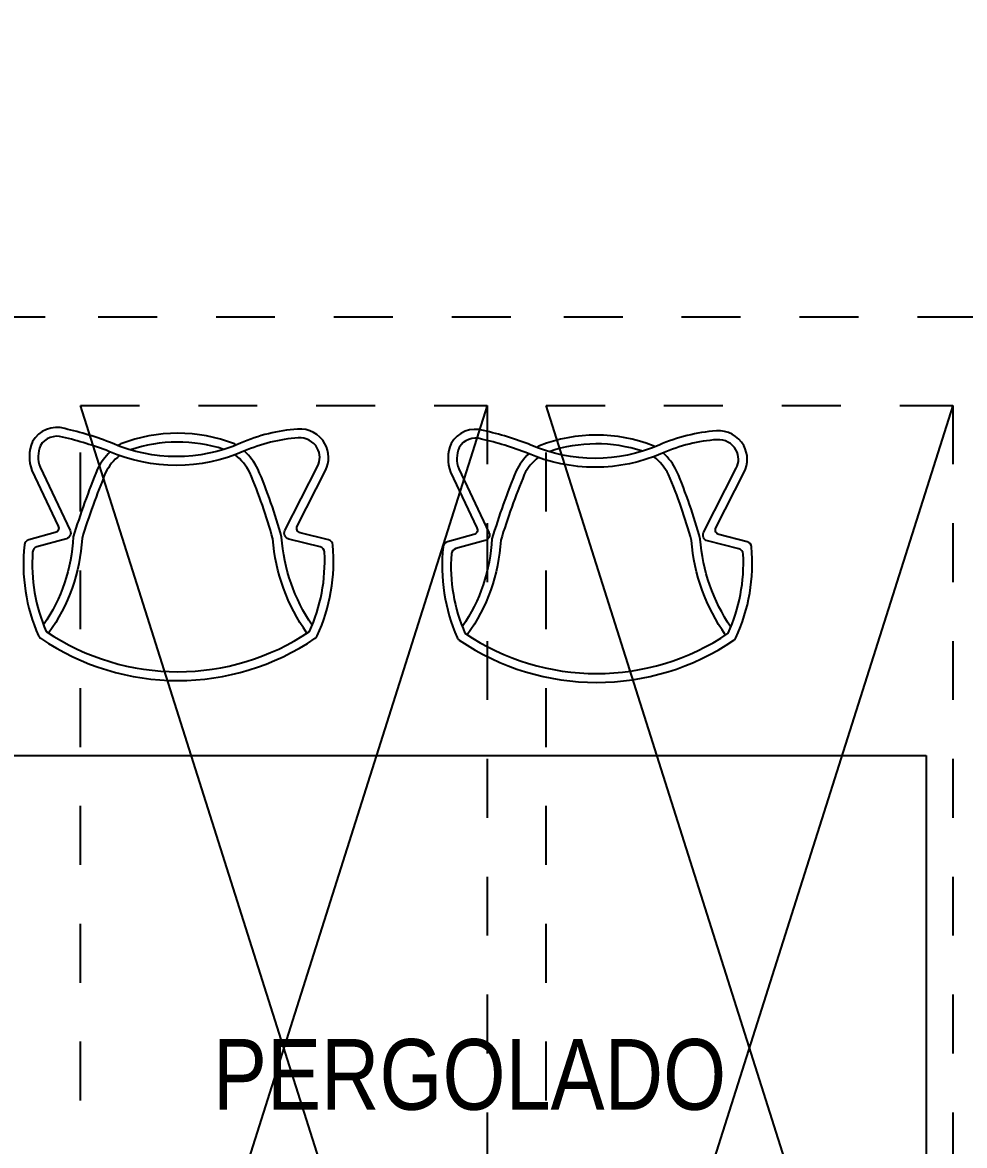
# Model space of a CAD drawing. Header units: metres. Extents: x -23 to 570, y -25 to 184.
# Drawn here: x 86.562 to 88.16, y 5.274 to 7.18 of the extents above; entities that cross this region are included whole.
import ezdxf
from ezdxf.enums import TextEntityAlignment as Align

# ---------------------------------------------------------------- set-up
doc = ezdxf.new("R2010")
doc.units = ezdxf.units.M
doc.header["$LTSCALE"] = 0.1
doc.linetypes.add('DUPLEX SUPERIOR$0$DASHEDX2', pattern=[1.5, 1, -0.5])
for name, color, linetype in [('ARQ-TXT', 2, 'Continuous'), ('DUPLEX SUPERIOR$0$1', 232, 'DUPLEX SUPERIOR$0$DASHEDX2'), ('DUPLEX SUPERIOR$0$21', 232, 'Continuous'), ('DUPLEX SUPERIOR$0$4', 2, 'Continuous'), ('DUPLEX SUPERIOR$0$ARQ-MOB', 7, 'Continuous')]:
    doc.layers.add(name, color=color, linetype=linetype)
doc.styles.add('M50', font='ARIALN.TTF', dxfattribs={"height": 0.15})

# ---------------------------------------------------------------- blocks, each defined once
blk = doc.blocks.new('DUPLEX SUPERIOR$0$MOB_Jacuzzi-SPA J180 Quality')
h = blk.add_hatch()
h.set_pattern_fill('DOTS', color=251, scale=30, style=0)
h.set_pattern_definition([(4.10194108912218e-14, (-1.818989403545856e-12, 0), (0.9374999999999999, 1.875), [0, -1.875])])
h.paths.add_polyline_path([(333.0059079867951, -53.49014315542081), (278.5059079867933, -53.49014315542081), (278.5059079867933, -107.9901431554208, 0.4142135623731036)])
h.paths.add_polyline_path([(278.5059079867933, -53.49014315542081), (242.6924444393844, -53.49014315542081, -0.01876329975615347), (241.8449090056511, -80.25742323036684, 0.3064505103350357), (254.7750401217563, -102.5523068905459, 0.1131072963611675), (278.5059079867933, -107.9901431554208)])
h.paths.add_polyline_path([(333.0059079867951, -53.49014315542081, 0.4142135623730925), (278.5059079867933, 1.00985684457919), (278.5059079867933, -53.49014315542081)])
h.paths.add_polyline_path([(278.5059079867933, 1.00985684457919, 0.1538020056694414), (247.2656579408995, -8.832593098679354, 0.5426037644256235), (247.4931320416199, -15.53572910868752, -0.75981502956819), (244.5059079867933, -26.27544574908097), (244.1903460271387, -26.27544574908097, 0.4353550895778438), (241.7043028477019, -28.96139153857803, -0.01719849777577231), (242.6924444393844, -53.49014315542081), (278.5059079867933, -53.49014315542081)])
h.paths.add_polyline_path([(766.005907986797, -48.29598532693853), (1414.815431796322, -48.29598532693853), (1414.815431796322, 326.7040146730615), (766.005907986797, 326.7040146730615)], flags=9)
blk = doc.blocks.new('DUPLEX SUPERIOR$0$layout dup sup tipo 2')
at = {"layer": 'DUPLEX SUPERIOR$0$ARQ-MOB', "color": 251, "xscale": -0.01, "yscale": 0.01, "zscale": 0.01}
blk.add_blockref('DUPLEX SUPERIOR$0$MOB_Jacuzzi-SPA J180 Quality', (-13.66236286769004, -4.726520519183633), dxfattribs=at)
blk = doc.blocks.new('DUPLEX SUPERIOR$0$MOB_Cadeira Aviv ou Allegra')
for points in [[(4290.769067317607, 2880.120933185804, 0.1319308405180119), (4290.792999463505, 2879.966588707992, 0.1401302215905476), (4290.79651960397, 2879.962366327083, 0.3079247275769017), (4291.262461850158, 2879.962404870854, 0.1367954784860014), (4291.265927518886, 2879.966508535935, 0.1302229195387726), (4291.292399300206, 2880.1206341225, 0.3191534857243357), (4291.284875378805, 2880.129444686486), (4291.237054774522, 2880.141458573895, -0.4816903082518992), (4291.231874779243, 2880.152847041786), (4291.279919835262, 2880.247217621747, 0.2503918667782556), (4291.279020941034, 2880.292643781493, 0.2911357702274593), (4291.232663681523, 2880.317591337329, 0.0851194205725786), (4291.135531739437, 2880.293540027347, -0.2092575640262187), (4290.918050701464, 2880.293540027347, 0.036256671746058), (4290.83776660549, 2880.318278868396, 0.3475402915727173), (4290.782651547925, 2880.296179655548, 0.194053807615052), (4290.78167560562, 2880.247217621747), (4290.826517451516, 2880.152880470101, -0.4675026501714943), (4290.821389493482, 2880.141725850548), (4290.776386505515, 2880.12950001503, 0.3085022063010673)], [(4290.783031564884, 2880.108825785731, 0.12130024396009), (4290.806132759484, 2879.973978112471, 0.3060016882094847), (4291.252876859416, 2879.974035624825, 0.1193908372742131), (4291.278226169001, 2880.108358367422, 0.3295953741270793), (4291.270675808631, 2880.117545894287), (4291.217583649088, 2880.130884145654, -0.4816903145325445), (4291.211108654791, 2880.145119730566), (4291.266552494572, 2880.254023075656, 0.2503918667744635), (4291.265933292279, 2880.28531483545, 0.2911357702273022), (4291.23375625919, 2880.302631181113, 0.0851194205730812), (4291.141546104942, 2880.279798578822, -0.2089702919726561), (4290.912325060821, 2880.279672398886, 0.0363437772756962), (4290.833912660635, 2880.303773596995, 0.3438270600568343), (4290.796100123894, 2880.2894564731, 0.1865089056583577), (4290.795498559723, 2880.253077479503), (4290.846742566314, 2880.145271622628, -0.4675035948886351), (4290.840332588845, 2880.131328340057), (4290.79038394894, 2880.117759001785, 0.3186056995870434)]]:
    blk.add_lwpolyline(points, format="xyb", close=True)
for points in [[(4291.128434156745, 2880.290552897112, 0.00844946638227), (4291.125525498514, 2880.292306114573, 0.1893612157604955), (4290.932856486356, 2880.292306114573, 0.0138775024242324), (4290.928111384038, 2880.289375280336)], [(4291.10720944552, 2880.282982560521, 0.1635460132599589), (4290.948889078591, 2880.282214702508)], [(4290.914561993905, 2880.278707590113, 0.09004486547735), (4290.893168523211, 2880.249873095642, 0.0237204027814897), (4290.851879269179, 2880.134465155867, -0.1386368404505016), (4290.801511400915, 2879.985226133364)], [(4291.257363339787, 2879.98451397406, -0.1319832111767359), (4291.205417282685, 2880.133940680504, 0.0334514087394611), (4291.165213461659, 2880.249873095642, 0.0952837528587686), (4291.14228163704, 2880.280119255555, 0.0952837528587686)], [(4290.930354096961, 2880.27252211555, 0.110173072741617), (4290.906835617489, 2880.243668935816, 0.0232595798514021), (4290.866760599132, 2880.131834277506, -0.1425864886162645), (4290.810091157551, 2879.971340222705)], [(4291.248430811889, 2879.971075809257, -0.1356451547552473), (4291.190567032019, 2880.131374742289, 0.0329267396548518), (4291.151577426172, 2880.243606877778, 0.1161461867227871), (4291.126484437929, 2880.273709698304, 0.1161461867227871)]]:
    blk.add_lwpolyline(points, format="xyb")
blk = doc.blocks.new('DUPLEX SUPERIOR$0$OPA_MOB_TIMJS22p')
at = {"ltscale": 0.001}
blk.add_lwpolyline([(1.100000112292037, 0.5000000479351456), (1.100000112292037, -0.4999999520648544), (-1.099999887707781, -0.4999999520648544), (-1.099999887707781, 0.500000047935373)], close=True, dxfattribs=at)
blk = doc.blocks.new('DUPLEX SUPERIOR$0$layout dupl sup tipo 1')
at = {"layer": 'DUPLEX SUPERIOR$0$ARQ-MOB', "color": 251, "xscale": -1, "rotation": 180}
for name, p in [('DUPLEX SUPERIOR$0$OPA_MOB_TIMJS22p', (-28.32008838604187, -5.494974740771985, -0.1142294786950615)), ('DUPLEX SUPERIOR$0$MOB_Cadeira Aviv ou Allegra', (-4318.808710135499, 2873.771707819396, -0.114233797051385)), ('DUPLEX SUPERIOR$0$MOB_Cadeira Aviv ou Allegra', (-4319.519167720585, 2873.768590062202, -0.114233797051385))]:
    blk.add_blockref(name, p, dxfattribs=at)
blk = doc.blocks.new('DUPLEX SUPERIOR$0$EST-LO-012-BAR-R00')
at = {"layer": 'DUPLEX SUPERIOR$0$4'}
h = blk.add_hatch(color=8, dxfattribs=at)
h.dxf.hatch_style = 1
h.paths.add_polyline_path([(-1094.500883, 35.99714499999999), (-1113.500883, 35.99714499999999), (-1113.500883, -14.00285500000001), (-1094.500883, -14.00285500000001)])
h.paths.add_polyline_path([(-786.000061, 35.99714499999999), (-805.000061, 35.99714499999999), (-805.000061, -14.00285500000001), (-786.000061, -14.00285500000001)])
h.paths.add_polyline_path([(-980.00031, -99.99927699999998), (-993.0003099999999, -99.99927699999999), (-993.0003099999999, -232), (-1239.500379, -232), (-1239.500379, -245), (-980.00031, -244.9999999999999)])
h.paths.add_polyline_path([(-980.00031, -396.003386), (-1239.500379, -396.003386), (-1239.500379, -409.003386), (-993.0003099999999, -409.0033859999999), (-993.0003099999999, -541.004109), (-980.00031, -541.004109)])
h.paths.add_polyline_path([(-1534.999687, -396.002061), (-1547.999687, -396.002061), (-1547.999687, -566.99002), (-1534.999687, -566.99002), (-1534.999687, -458.0028550000001), (-1532.999904, -458.0028550000001), (-1532.999904, -445.0030369999999), (-1534.999687, -445.0030369999999)])
h.paths.add_polyline_path([(-2548.999343, 77.00156599999997), (-2561.999343, 77.00156599999997), (-2561.999343, -195.998214), (-2399.510997, -195.998214), (-2399.510997, -182.998214), (-2548.999343, -182.998214)], flags=17)
h.paths.add_polyline_path([(-2548.999822, -458.0049420000001), (-2399.510997, -458.0049420000001), (-2399.510997, -445.004942), (-2561.999822, -445.004942), (-2561.999822, -718.0049520000001), (-2548.999822, -718.0049520000001)], flags=17)
h.paths.add_polyline_path([(280.9957769999999, -409.003386), (459.9960429999999, -409.003386), (459.9960429999999, -396.003386), (280.9957769999999, -396.003386)])
h.paths.add_polyline_path([(1014.995404, -718.004952), (1027.995404, -718.004952), (1027.995404, -566.99002), (1014.995404, -566.99002)])
h.paths.add_polyline_path([(865.506331, -458.0014820000001), (1012.995404, -458.0014820000001), (1012.995404, -444.99002), (865.506331, -444.99002)])
h.paths.add_polyline_path([(865.506331, -196.001904), (1012.995156, -196.001904), (1012.995156, -183.00198), (865.506331, -183.00198)])
h.paths.add_polyline_path([(1014.995156, -74.00190399999997), (1027.995156, -74.00190399999997), (1027.995156, 77.00088699999998), (1014.995156, 77.00088699999998)])
h.paths.add_polyline_path([(280.9957769999999, -245), (459.9960429999999, -245), (459.9960429999999, -232.000209), (280.9957769999999, -232.000209)])
h.paths.add_polyline_path([(-57.50193599999989, -245), (0, -245), (0, -225.996934), (-57.50193599999989, -225.996934)])
h.paths.add_polyline_path([(-980.00031, -245), (-801.0000610000001, -245), (-801.0000610000001, -232), (-980.00031, -232)])
h.paths.add_polyline_path([(-980.00031, -409.0031770000001), (-801.0000610000001, -409.0031770000001), (-801.0000610000001, -395.999165), (-980.00031, -395.999165)])
h.paths.add_polyline_path([(-1547.999687, -74.00088400000001), (-1534.999687, -74.00088400000001), (-1534.999687, 77.00093200000003), (-1547.999687, 77.00093200000003)])
h.paths.add_polyline_path([(-1532.999687, -196.000349), (-1385.510847, -196.000349), (-1385.510847, -183.000531), (-1532.999687, -183.000531)])
h.paths.add_polyline_path([(-1547.999904, -718.0049759999999), (-1534.999687, -718.0049759999999), (-1534.999687, -566.99002), (-1547.999904, -566.99002)])
h.paths.add_polyline_path([(-1532.999904, -458.0028550000001), (-1385.510832, -458.0028550000001), (-1385.510832, -445.0030369999999), (-1532.999904, -445.0030369999999)])
h.paths.add_polyline_path([(-1548.000663, -396.002061), (-2253.500545, -396.002061), (-2253.500545, -409.0016850000001), (-2008.001965, -409.0016850000001), (-2008.001965, -540.996579), (-1995.001777, -540.996579), (-1995.001777, -409.00183), (-1548.000663, -409.00183)])
h.paths.add_polyline_path([(1245.999783, -327.001694), (1689.007686, -327.001694), (1689.007686, -314.001694), (1245.999783, -314.001694)])
h.paths.add_polyline_path([(-249.004459, -245.001553), (-236.004459, -245.001553), (-236.004459, -0.001553000000001248), (-249.004459, -0.001553000000001248)])
h.paths.add_polyline_path([(-1548.000446, -245.001325), (-1548.000446, -232.001024), (-1995.001965, -232.001024), (-1995.001965, -100.000624), (-2008.001965, -100.000624), (-2008.001965, -232.001325), (-2253.500545, -232.001325), (-2253.500545, -245.001325)])
h.paths.add_polyline_path([(-3223.007243, -327.001694), (-2779.99934, -327.001694), (-2779.99934, -314.001694), (-3223.007243, -314.001694)])
h.paths.add_polyline_path([(1015.01125, -327.001694), (1155.51125, -327.001694), (1155.51125, -314.001694), (1015.01125, -314.001694)])
h.paths.add_polyline_path([(-2689.510807, -327.001694), (-2549.010807, -327.001694), (-2549.010807, -314.001694), (-2689.510807, -314.001694)])
h.paths.add_polyline_path([(-3223.007243, -72.001699), (-3208.007243, -72.001699), (-3208.007243, -42.00169899999997), (-3223.007243, -42.00169899999997)])
h.paths.add_polyline_path([(-2962.007243, -72.001699), (-2947.007243, -72.001699), (-2947.007243, -42.00169899999997), (-2962.007243, -42.00169899999997)])
h.paths.add_polyline_path([(1413.007686, -72.001699), (1428.007686, -72.001699), (1428.007686, -42.00169899999997), (1413.007686, -42.00169899999997)])
h.paths.add_polyline_path([(1674.007686, -72.001699), (1689.007686, -72.001699), (1689.007686, -42.00169899999997), (1674.007686, -42.00169899999997)])
h.paths.add_polyline_path([(-3223.007243, -599.001687), (-3208.007243, -599.001687), (-3208.007243, -569.001687), (-3223.007243, -569.001687)])
h.paths.add_polyline_path([(-2962.007243, -599.001687), (-2947.007243, -599.001687), (-2947.007243, -569.001687), (-2962.007243, -569.001687)])
h.paths.add_polyline_path([(1413.007686, -599.001687), (1428.007686, -599.001687), (1428.007686, -569.001687), (1413.007686, -569.001687)])
h.paths.add_polyline_path([(1674.007686, -599.001687), (1689.007686, -599.001687), (1689.007686, -569.001687), (1674.007686, -569.001687)])
edge = h.paths.add_edge_path()
edge.add_line((-2399.510997, -445.004942), (-2561.999822, -445.004942))
edge.add_line((-2561.999822, -445.004942), (-2561.999822, -718.004952))
edge.add_line((-2561.999822, -718.004952), (-2548.999822, -718.004952))
edge.add_line((-2548.999822, -718.004952), (-2548.999822, -458.004942))
edge.add_line((-2548.999822, -458.0049420000001), (-2399.510997, -458.0049420000001))
edge.add_line((-2399.510997, -458.0049420000001), (-2399.510997, -445.0051720000001))
edge.add_line((-2561.999343, 77.00156599999997), (-2561.999343, -195.998214))
edge.add_line((-2561.999343, -195.998214), (-2399.510997, -195.998214))
edge.add_line((-2399.510997, -195.998214), (-2399.510997, -182.998214))
edge.add_line((-2399.510997, -182.998214), (-2548.999343, -182.998214))
edge.add_line((-2548.999343, -182.998214), (-2548.999343, 77.001566))
edge.add_line((-2548.999343, 77.00156599999997), (-2561.999822, 77.00156599999997))
h.paths.add_polyline_path([(-1109.165787502046, -62.83089740791269), (-1109.165787502046, -3.910365347885389), (-1132.141571949522, -3.910365347885389), (-1132.141571949522, -62.83089740791269)], flags=9)
at = {"layer": 'DUPLEX SUPERIOR$0$1'}
for points in [[(1185.994832, -652.9994449999999), (1185.994832, -435.004079)], [(1254.996342, -435.004079), (1254.996342, -652.9994449999999)], [(1264.996342, -652.9994449999999), (1264.996342, -435.004079)], [(1333.997853, -435.004079), (1333.997853, -652.9994449999999)], [(1254.996342, -652.9994449999999), (1185.994832, -652.9994449999999)], [(1333.997853, -652.9994449999999), (1264.996342, -652.9994449999999)], [(1181.994832, -667.9994449999999), (1260.996342, -667.9994449999999)], [(1260.996342, -667.9994449999999), (1339.997853, -667.9994449999999)], [(1339.997853, -667.9994449999999), (1420.507686, -667.9994449999999)]]:
    blk.add_lwpolyline(points, dxfattribs=at)
at = {"layer": 'DUPLEX SUPERIOR$0$21'}
for p, q in [((1185.994832, -652.9994449999999), (1254.996342, -435.004079)), ((1185.994832, -435.004079), (1254.996342, -652.9994449999999)), ((1264.996342, -652.9994449999999), (1333.997853, -435.004079)), ((1264.996342, -435.004079), (1333.997853, -652.9994449999999))]:
    blk.add_line(p, q, dxfattribs=at)
blk = doc.blocks.new('DUPLEX SUPERIOR')
at = {"linetype": 'Continuous', "xscale": 0.01, "yscale": 0.01, "zscale": 0.01}
blk.add_blockref('DUPLEX SUPERIOR$0$EST-LO-012-BAR-R00', (0, 0), dxfattribs=at)
at = {"layer": 'DUPLEX SUPERIOR$0$ARQ-MOB', "xscale": -1}
for name, p in [('DUPLEX SUPERIOR$0$layout dupl sup tipo 1', (-15.31499745669775, 0.05909822808665277, 0.1142294355114983)), ('DUPLEX SUPERIOR$0$layout dup sup tipo 2', (-15.35995898209281, -7.756560887450781e-05, -4.318356323902826e-06))]:
    blk.add_blockref(name, p, dxfattribs=at)

msp = doc.modelspace()

# ---------------------------------------------------------------- block references
at = {"rotation": 180}
msp.add_blockref('DUPLEX SUPERIOR', (100, 0), dxfattribs=at)

# ---------------------------------------------------------------- next in the draw order: texts
at = {"layer": 'ARQ-TXT', "style": 'M50'}
msp.add_text('PERGOLADO', height=0.12, dxfattribs=at).set_placement((87.32011847965802, 5.394447759223495, -0.0226185889779551), align=Align.MIDDLE)

doc.saveas('drawing.dxf')
